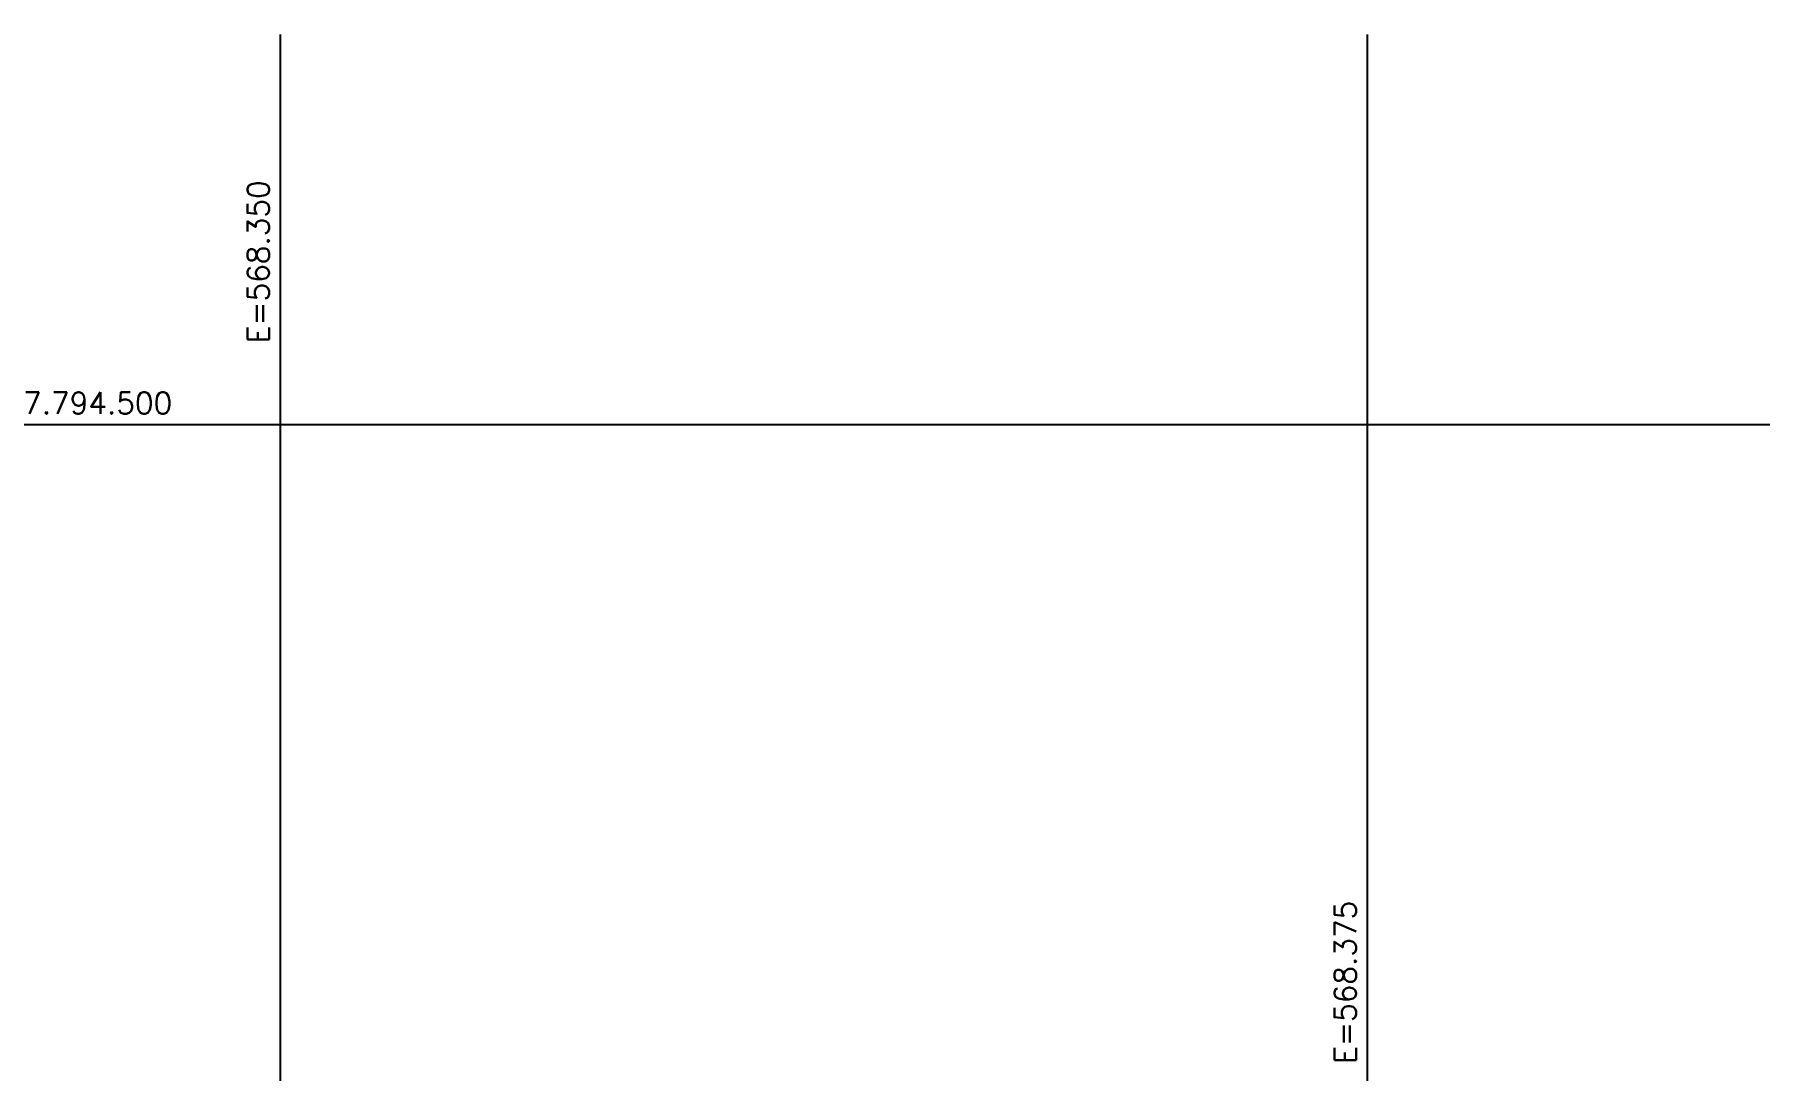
# Model space of a CAD drawing. Header units: feet. Extents: x 568264 to 568503, y 7794314 to 7794548.
# Drawn here: x 568344.35 to 568384.03, y 7794485.14 to 7794508.98 of the extents above; entities that cross this region are included whole.
import ezdxf
from ezdxf.enums import TextEntityAlignment as Align

# ---------------------------------------------------------------- set-up
doc = ezdxf.new("R2010")
doc.units = ezdxf.units.FT
doc.header["$MEASUREMENT"] = 0
doc.layers.add('NUIT-MALHA', color=252, linetype='Continuous')
doc.layers.add('NUIT-TXT', color=1, linetype='Continuous')
doc.styles.add('ROMANS', font='romans', dxfattribs={"height": 0.2})

msp = doc.modelspace()

# ---------------------------------------------------------------- linework, layer by layer
at = {"layer": 'NUIT-MALHA', "ltscale": 5}
for p, q in [((568350, 7794508.983), (568350, 7794314.15)), ((568350, 7794508.983), (568350, 7794314.15)), ((568503.133, 7794500), (568263.778, 7794500)), ((568503.133, 7794500), (568334.947, 7794500))]:
    msp.add_line(p, q, dxfattribs=at)
at = {"layer": 'NUIT-MALHA'}
msp.add_line((568375, 7794508.983), (568375, 7794314.15), dxfattribs=at)

# ---------------------------------------------------------------- texts
at = {"layer": 'NUIT-TXT', "style": 'ROMANS'}
for s, p in [('E=568.350 ', (568349.75, 7794505.968)), ('E=568.375 ', (568374.75, 7794489.39))]:
    msp.add_text(s, height=0.5, rotation=90, dxfattribs=at).set_placement(p, align=Align.RIGHT)
msp.add_text('N=7.794.500 ', height=0.5, dxfattribs=at).set_placement((568347.861, 7794500.25), align=Align.RIGHT)

doc.saveas('drawing.dxf')
